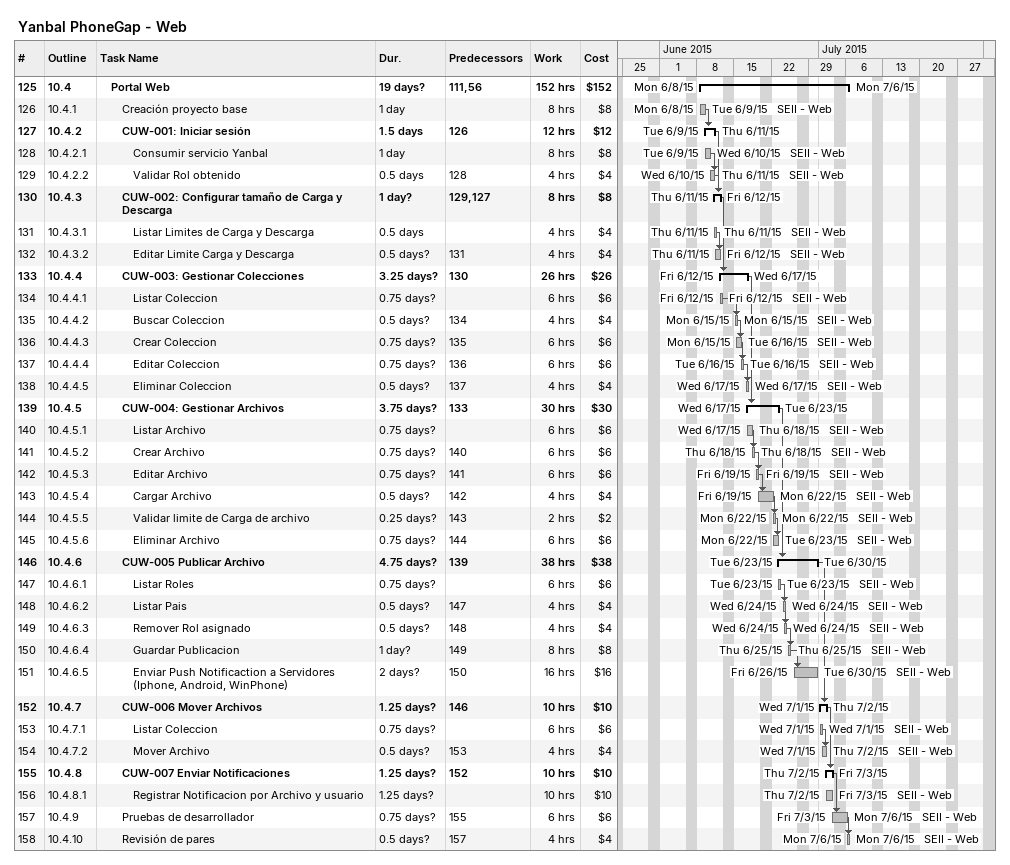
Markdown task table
Yanbal PhoneGap - Web

| ID | WBS | Task | Duration | Start | Finish | Predecessors | Resources | Work (h) | Cost ($) |
|---|---|---|---|---|---|---|---|---|---|
| 125 | 10.4 | **Portal Web** | 19d? | 2015-06-08 | 2015-07-06 | 111, 56 |  | 152 | 152 |
| 126 | 10.4.1 | Creación proyecto base | 1d | 2015-06-08 | 2015-06-09 |  | SEII - Web | 8 | 8 |
| 127 | 10.4.2 | **CUW-001: Iniciar sesión** | 1.5d | 2015-06-09 | 2015-06-11 | 126 |  | 12 | 12 |
| 128 | 10.4.2.1 | Consumir servicio Yanbal | 1d | 2015-06-09 | 2015-06-10 |  | SEII - Web | 8 | 8 |
| 129 | 10.4.2.2 | Validar Rol obtenido | 0.5d | 2015-06-10 | 2015-06-11 | 128 | SEII - Web | 4 | 4 |
| 130 | 10.4.3 | **CUW-002: Configurar tamaño de Carga y Descarga** | 1d? | 2015-06-11 | 2015-06-12 | 129, 127 |  | 8 | 8 |
| 131 | 10.4.3.1 | Listar Limites de Carga y Descarga | 0.5d | 2015-06-11 | 2015-06-11 |  | SEII - Web | 4 | 4 |
| 132 | 10.4.3.2 | Editar Limite Carga y Descarga | 0.5d? | 2015-06-11 | 2015-06-12 | 131 | SEII - Web | 4 | 4 |
| 133 | 10.4.4 | **CUW-003: Gestionar Colecciones** | 3.25d? | 2015-06-12 | 2015-06-17 | 130 |  | 26 | 26 |
| 134 | 10.4.4.1 | Listar Coleccion | 0.75d? | 2015-06-12 | 2015-06-12 |  | SEII - Web | 6 | 6 |
| 135 | 10.4.4.2 | Buscar Coleccion | 0.5d? | 2015-06-15 | 2015-06-15 | 134 | SEII - Web | 4 | 4 |
| 136 | 10.4.4.3 | Crear Coleccion | 0.75d? | 2015-06-15 | 2015-06-16 | 135 | SEII - Web | 6 | 6 |
| 137 | 10.4.4.4 | Editar Coleccion | 0.75d? | 2015-06-16 | 2015-06-16 | 136 | SEII - Web | 6 | 6 |
| 138 | 10.4.4.5 | Eliminar Coleccion | 0.5d? | 2015-06-17 | 2015-06-17 | 137 | SEII - Web | 4 | 4 |
| 139 | 10.4.5 | **CUW-004: Gestionar Archivos** | 3.75d? | 2015-06-17 | 2015-06-23 | 133 |  | 30 | 30 |
| 140 | 10.4.5.1 | Listar Archivo | 0.75d? | 2015-06-17 | 2015-06-18 |  | SEII - Web | 6 | 6 |
| 141 | 10.4.5.2 | Crear Archivo | 0.75d? | 2015-06-18 | 2015-06-18 | 140 | SEII - Web | 6 | 6 |
| 142 | 10.4.5.3 | Editar Archivo | 0.75d? | 2015-06-19 | 2015-06-19 | 141 | SEII - Web | 6 | 6 |
| 143 | 10.4.5.4 | Cargar Archivo | 0.5d? | 2015-06-19 | 2015-06-22 | 142 | SEII - Web | 4 | 4 |
| 144 | 10.4.5.5 | Validar limite de Carga de archivo | 0.25d? | 2015-06-22 | 2015-06-22 | 143 | SEII - Web | 2 | 2 |
| 145 | 10.4.5.6 | Eliminar Archivo | 0.75d? | 2015-06-22 | 2015-06-23 | 144 | SEII - Web | 6 | 6 |
| 146 | 10.4.6 | **CUW-005 Publicar Archivo** | 4.75d? | 2015-06-23 | 2015-06-30 | 139 |  | 38 | 38 |
| 147 | 10.4.6.1 | Listar Roles | 0.75d? | 2015-06-23 | 2015-06-23 |  | SEII - Web | 6 | 6 |
| 148 | 10.4.6.2 | Listar Pais | 0.5d? | 2015-06-24 | 2015-06-24 | 147 | SEII - Web | 4 | 4 |
| 149 | 10.4.6.3 | Remover Rol asignado | 0.5d? | 2015-06-24 | 2015-06-24 | 148 | SEII - Web | 4 | 4 |
| 150 | 10.4.6.4 | Guardar Publicacion | 1d? | 2015-06-25 | 2015-06-25 | 149 | SEII - Web | 8 | 8 |
| 151 | 10.4.6.5 | Enviar Push Notificaction a Servidores (Iphone, Android, WinPhone) | 2d? | 2015-06-26 | 2015-06-30 | 150 | SEII - Web | 16 | 16 |
| 152 | 10.4.7 | **CUW-006 Mover Archivos** | 1.25d? | 2015-07-01 | 2015-07-02 | 146 |  | 10 | 10 |
| 153 | 10.4.7.1 | Listar Coleccion | 0.75d? | 2015-07-01 | 2015-07-01 |  | SEII - Web | 6 | 6 |
| 154 | 10.4.7.2 | Mover Archivo | 0.5d? | 2015-07-01 | 2015-07-02 | 153 | SEII - Web | 4 | 4 |
| 155 | 10.4.8 | **CUW-007 Enviar Notificaciones** | 1.25d? | 2015-07-02 | 2015-07-03 | 152 |  | 10 | 10 |
| 156 | 10.4.8.1 | Registrar Notificacion por Archivo y usuario | 1.25d? | 2015-07-02 | 2015-07-03 |  | SEII - Web | 10 | 10 |
| 157 | 10.4.9 | Pruebas de desarrollador | 0.75d? | 2015-07-03 | 2015-07-06 | 155 | SEII - Web | 6 | 6 |
| 158 | 10.4.10 | Revisión de pares | 0.5d? | 2015-07-06 | 2015-07-06 | 157 | SEII - Web | 4 | 4 |
